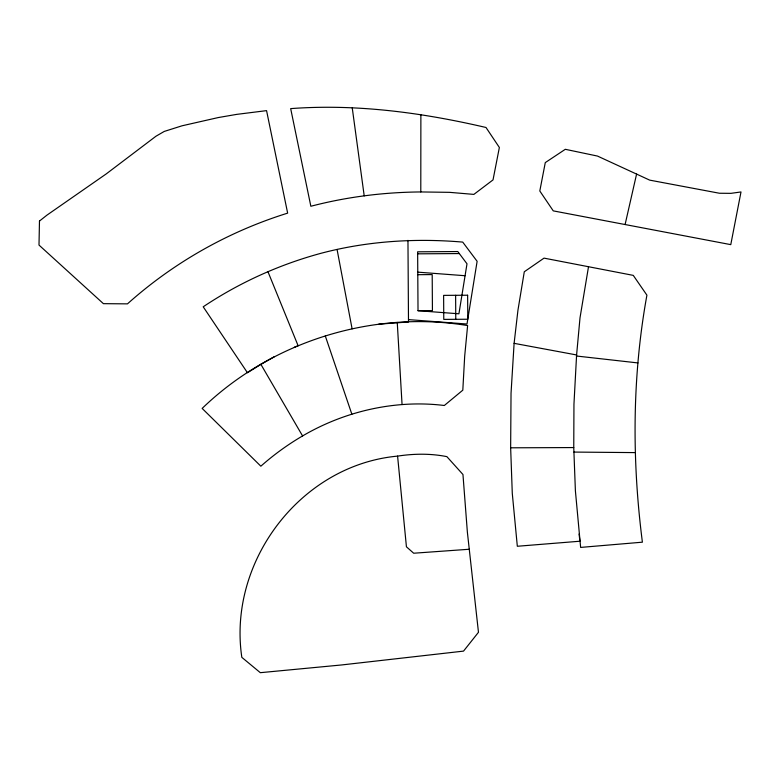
<?xml version="1.0" encoding="UTF-8"?>
<svg xmlns="http://www.w3.org/2000/svg" width="780" height="780" viewBox="0 0 780 780"><rect width="100%" height="100%" fill="white"/><g stroke="black" fill="none" stroke-linecap="round" stroke-linejoin="round"><path stroke-width="1.17" d="M420.79 191.948L449.504 192.338L473.86 194.395L493.028 179.897L499.366 147.478L486.008 127.491C422.156 112.593 356.314 103.74 290.677 108.615L310.849 206.261C346.681 196.891 383.76 192.221 420.79 191.948L420.878 114.767M573.758 447.564L573.953 404.245L576.596 354.959L514.108 343.337L517.949 310.196L524.287 271.772L544.03 258.131L633.272 275.379L646.913 295.162C632.112 376.545 631.878 460.249 642.398 542.178L580.632 547.414L575.396 490.834L573.758 447.564L510.647 447.808L511.036 393.286L514.108 343.337M588.51 266.731L580.008 317.84L576.498 356.021L637.972 362.934M625.102 224.513L636.587 174.086L597.49 156.068L565.305 149.302L545.279 162.601L539.809 190.993L553.254 210.873L730.772 244.637L741 191.948L730.957 193.343L719.433 193.245L649.691 180.131L636.587 174.086M302.581 435.942C344.828 411.128 395.548 399.497 444.317 405.493L462.813 390.166L464.685 356.168L467.62 325.572C372.557 309.884 271.45 341.465 202.156 408.418L260.851 466.196C273.731 454.779 287.723 444.619 302.581 435.942L260.9 364.377L247.445 372.733L203.209 306.793C239.021 282.867 278.626 264.859 320.161 253.519C366.571 241.108 414.931 238.017 462.715 242.093L477.126 261.3L467.005 324.031L408.476 319.615M260.9 364.377L274.394 356.645M294.323 347.227L298.116 345.745L267.91 271.586M397.585 456.115C300.505 465.065 227.584 561.736 241.829 657.355L260.325 672.682L341.679 664.95L463.534 651.115L478.471 632.288L467.376 532.194L462.959 474.503L446.872 456.641C430.609 453.394 413.927 453.619 397.585 456.115L406.429 546.79L413.683 553.225L469.297 549.247M378.709 324.178L408.496 321.965L407.959 240.367M417.661 253.831L459.313 253.568M417.787 274.687L432.198 274.589L432.432 310.606L418.022 310.703L417.641 251.813L457.802 251.55L466.996 263.806L458.923 313.794L418.022 310.703M573.953 452.078L635.291 452.605M417.778 272.152L465.065 275.72M325.309 335.995L351.868 414.229M337.067 249.444L352.102 328.838M352.248 107.903L364.211 195.887M579.091 534.017L579.91 541.222L517.325 546.263L512.284 493.379L510.647 447.808M397.254 322.442L402.051 404.479M455.618 295.298L455.773 319.312M39.478 221.052L39 245.066L103.409 303.664L127.472 303.859C173.657 262.519 228.472 231.553 287.644 213.135L266.565 110.633L236.642 114.387L218.293 117.556L181.984 125.814L164.258 131.43L155.951 136.237L106.197 173.94L46.927 215.153L39.478 221.052M467.63 295.22L443.615 295.376L443.771 319.39L467.785 319.235L467.63 295.22"/></g></svg>
